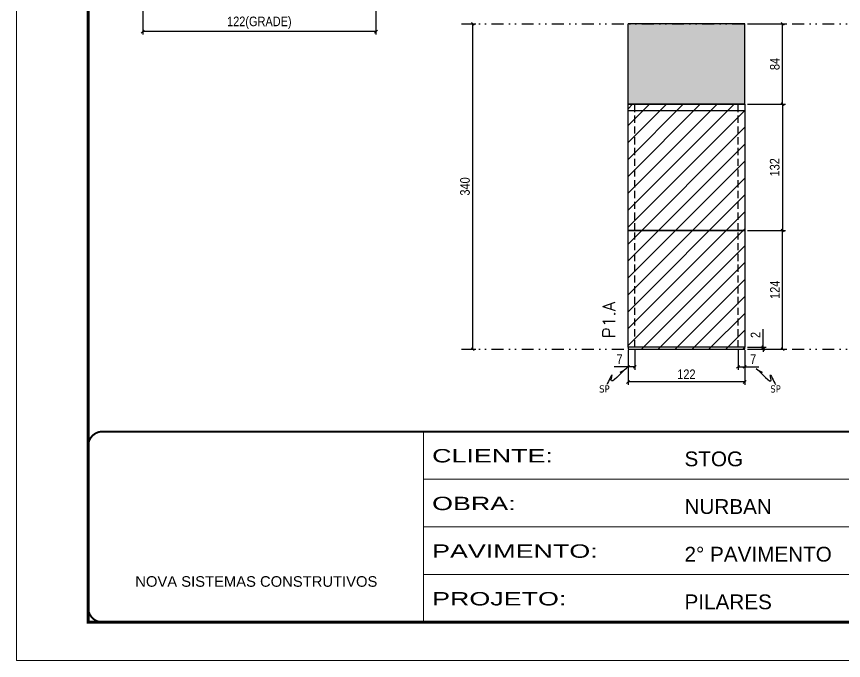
# Model space of a CAD drawing. Extents: x 2201 to 8455, y 252 to 7045.
# Drawn here: x 3800 to 4665, y 4846 to 5519 of the extents above; entities that cross this region are included whole.
import ezdxf

# ---------------------------------------------------------------- set-up
doc = ezdxf.new("R2010")
doc.units = 0
for name, pattern in [('CONTINUO', [0]), ('DASHED', [0.75, 0.5, -0.25]), ('DIVIDE2', [0.625, 0.25, -0.125, 0, -0.125, 0, -0.125]), ('HIDDEN', [0.375, 0.25, -0.125])]:
    doc.linetypes.add(name, pattern=pattern)
for name, color, linetype in [('COTA', 241, 'Continuous'), ('Cota Seção (2x)', 241, 'Continuous'), ('Nível', 160, 'Continuous'), ('Painéis', 200, 'Continuous'), ('SARR_2.2x7', 40, 'Continuous'), ('Sarrafo de Pressão', 42, 'HIDDEN'), ('texto', 7, 'Continuous')]:
    doc.layers.add(name, color=color, linetype=linetype)
for name, color, linetype, lineweight in [('Folhas', 255, 'Continuous', 9), ('Hachura', 251, 'Continuous', 9), ('SARRAFO DE PRESSAO', 251, 'DASHED', 9), ('Texto Seção', 7, 'Continuous', 15)]:
    doc.layers.add(name, color=color, linetype=linetype, lineweight=lineweight)
doc.styles.add('ARIAL', font='arial.ttf')
doc.styles.add('COTA TECNICA', font='techl___.ttf', dxfattribs={"height": 10})
doc.styles.add('COTA TECNICA 2X', font='techl___.ttf', dxfattribs={"height": 10})
doc.styles.add('COTA TECNICA-50', font='techl___.ttf', dxfattribs={"height": 10})
doc.styles.add('REGUA-120', font='ROMANS.shx', dxfattribs={"height": 15})
doc.styles.get("Standard").update_dxf_attribs({"font": 'arial.ttf'})
doc.styles.add('Tecnologia', font='')
doc.styles.get('Tecnologia').set_extended_font_data('Forgotten Futurist')
doc.dimstyles.new('COTA PAINEL-50', dxfattribs={"dimtxt": 10, "dimasz": 3, "dimexe": 3, "dimexo": 3, "dimgap": 3, "dimtad": 1, "dimdec": 1, "dimzin": 12, "dimdsep": 46, "dimtxsty": 'COTA TECNICA-50', "dimblk1": 'OBLIQUE', "dimblk2": 'OBLIQUE', "dimsah": 1, "dimcen": 0.9, "dimclrd": 4, "dimclre": 4, "dimclrt": 240, "dimadec": 1, "dimazin": 3, "dimtfac": 1, "dimtdec": 1, "dimtmove": 0, "dimatfit": 3, "dimfxl": 1, "dimtolj": 1, "dimtzin": 12, "dimarcsym": 0})
doc.dimstyles.new('PAINEL', dxfattribs={"dimtxt": 10, "dimasz": 3, "dimexe": 3, "dimexo": 3, "dimgap": 3, "dimtad": 1, "dimdec": 1, "dimzin": 12, "dimdsep": 46, "dimtxsty": 'COTA TECNICA', "dimblk1": 'OBLIQUE', "dimblk2": 'OBLIQUE', "dimsah": 1, "dimcen": 0.9, "dimclrd": 4, "dimclre": 4, "dimclrt": 240, "dimadec": 1, "dimazin": 3, "dimtfac": 1, "dimtdec": 1, "dimtmove": 0, "dimatfit": 3, "dimfxl": 1, "dimtolj": 1, "dimtzin": 12, "dimarcsym": 0})
doc.dimstyles.new('SECAO PILAR', dxfattribs={"dimtxt": 10, "dimasz": 3, "dimexe": 3, "dimexo": 3, "dimgap": 3, "dimtad": 1, "dimdec": 1, "dimlfac": 0.5, "dimzin": 12, "dimdsep": 46, "dimtxsty": 'COTA TECNICA 2X', "dimblk1": 'OBLIQUE', "dimblk2": 'OBLIQUE', "dimsah": 1, "dimcen": 0.9, "dimclrd": 256, "dimclre": 256, "dimclrt": 256, "dimadec": 1, "dimazin": 3, "dimtfac": 1, "dimtdec": 1, "dimtmove": 0, "dimatfit": 3, "dimfxl": 1, "dimtolj": 1, "dimtzin": 12, "dimarcsym": 0})
doc.dimstyles.get("Standard").update_dxf_attribs({"dimtxt": 0.18, "dimasz": 0.18, "dimexe": 0.18, "dimexo": 0.0625, "dimgap": 0.09, "dimtad": 0, "dimtih": 1, "dimtoh": 1, "dimdec": 4, "dimzin": 0, "dimdsep": 46, "dimtxsty": 'Standard', "dimcen": 0.09, "dimadec": 0, "dimazin": 0, "dimtfac": 1, "dimtdec": 4, "dimtofl": 0, "dimtmove": 0, "dimatfit": 3, "dimfxl": 1, "dimtolj": 1, "dimtzin": 0, "dimarcsym": 0})

# ---------------------------------------------------------------- blocks, each defined once
blk = doc.blocks.new('9999999999')
at = {"color": 30, "linetype": 'CONTINUO'}
for p, q in [((98564.56, 34230.21), (98564.56, 34429.45)), ((98564.56, 34379.64), (99583.98, 34379.64)), ((98564.56, 34329.83), (99487.98, 34329.83)), ((98564.56, 34280.02), (99487.98, 34280.02))]:
    blk.add_line(p, q, dxfattribs=at)
at = {"color": 30, "linetype": 'CONTINUO', "const_width": 2}
blk.add_lwpolyline([(99583.98, 34230.21), (99583.98, 34414.45, 0.414214), (99568.98, 34429.45), (98228.98, 34429.45, 0.414214), (98213.98, 34414.45), (98213.98, 34245.21, 0.414214), (98228.98, 34230.21), (99583.98, 34230.21)], format="xyb", dxfattribs=at)
at = {"layer": 'Folhas'}
blk.add_lwpolyline([(98138.98, 34190.21), (99623.98, 34190.21), (99623.98, 35240.21), (98138.98, 35240.21)], close=True, dxfattribs=at)
at = {"layer": 'Folhas', "color": 30, "const_width": 3}
blk.add_lwpolyline([(98213.98, 34230.21), (99583.98, 34230.21), (99583.98, 35200.21), (98213.98, 35200.21)], close=True, dxfattribs=at)
at = {"color": 7, "linetype": 'Continuous', "ltscale": 5, "style": 'ARIAL'}
for s, height, p in [('STOG', 15.483, (98837.68, 34393.13)), ('NURBAN', 15.483, (98837.68, 34343.32)), ('2° PAVIMENTO', 15.4829, (98837.68, 34293.51)), ('NOVA SISTEMAS CONSTRUTIVOS', 11.0592, (98263.19, 34267.21)), ('PILARES', 15.483, (98837.68, 34243.7))]:
    blk.add_text(s, height=height, dxfattribs=at).set_placement(p)
at = {"layer": 'Folhas', "color": 7, "style": 'Tecnologia', "width": 1.5}
for s, p in [('CLIENTE:', (98573.65, 34397.17)), ('OBRA:', (98573.65, 34347.31)), ('PAVIMENTO:', (98573.65, 34297.5)), ('PROJETO:', (98573.65, 34247.69))]:
    blk.add_text(s, height=14, dxfattribs=at).set_placement(p)
blk = doc.blocks.new('_Oblique')
at = {"color": 0, "linetype": 'ByBlock', "lineweight": -2}
blk.add_line((-0.5, -0.5), (0.5, 0.5), dxfattribs=at)
blk = doc.blocks.new('*D509')
at = {"layer": 'Cota Seção (2x)', "lineweight": -2, "transparency": 16777216}
for p, q in [((3931.82, 5574), (3931.82, 5500.28)), ((4175.82, 5578.33), (4175.82, 5500.28)), ((4175.82, 5503.28), (3931.82, 5503.28))]:
    blk.add_line(p, q, dxfattribs=at)
at = {"layer": 'Defpoints', "color": 0, "transparency": 16777216}
for p in [(4175.82, 5581.33), (3931.82, 5577), (3931.82, 5503.28)]:
    blk.add_point(p, dxfattribs=at)
at = {"layer": 'Cota Seção (2x)', "lineweight": -2, "transparency": 16777216, "xscale": 3, "yscale": 3, "zscale": 3, "rotation": 180}
blk.add_blockref('_Oblique', (3931.82, 5503.28), dxfattribs=at)
at = {"layer": 'Cota Seção (2x)', "lineweight": -2, "transparency": 16777216, "xscale": 3, "yscale": 3, "zscale": 3}
blk.add_blockref('_Oblique', (4175.82, 5503.28), dxfattribs=at)
at = {"layer": 'Cota Seção (2x)', "transparency": 16777216, "insert": (4053.82, 5512.5), "char_height": 10, "attachment_point": 5, "style": 'COTA TECNICA 2X'}
blk.add_mtext('\\A1;122(GRADE)', dxfattribs=at)
blk = doc.blocks.new('*D742')
at = {"layer": 'COTA', "color": 4, "lineweight": -2, "transparency": 16777216}
for p, q in [((4268.34, 5511.5), (4280.2, 5511.5)), ((4277.2, 5171.5), (4277.2, 5511.5)), ((4268.34, 5171.5), (4280.2, 5171.5))]:
    blk.add_line(p, q, dxfattribs=at)
at = {"layer": 'Defpoints', "color": 0, "transparency": 16777216}
for p in [(4265.34, 5511.5), (4277.2, 5511.5), (4265.34, 5171.5)]:
    blk.add_point(p, dxfattribs=at)
at = {"layer": 'COTA', "color": 4, "lineweight": -2, "transparency": 16777216, "xscale": 3, "yscale": 3, "zscale": 3}
for p, rotation in [((4277.2, 5511.5), 90), ((4277.2, 5171.5), 270)]:
    blk.add_blockref('_Oblique', p, dxfattribs=dict(at, rotation=rotation))
at = {"layer": 'COTA', "color": 240, "transparency": 16777216, "insert": (4268.98, 5341.5), "char_height": 10, "attachment_point": 5, "rotation": 90, "style": 'COTA TECNICA-50'}
blk.add_mtext('\\A1;340', dxfattribs=at)
blk = doc.blocks.new('*D362')
at = {"layer": 'COTA', "color": 4, "lineweight": -2, "transparency": 16777216}
for p, q in [((4439.54, 5170.5), (4439.54, 5134.14)), ((4561.54, 5170.5), (4561.54, 5134.14)), ((4561.54, 5137.14), (4439.54, 5137.14))]:
    blk.add_line(p, q, dxfattribs=at)
at = {"layer": 'Defpoints', "color": 0, "transparency": 16777216}
for p in [(4439.54, 5173.5), (4561.54, 5173.5), (4439.54, 5137.14)]:
    blk.add_point(p, dxfattribs=at)
at = {"layer": 'COTA', "color": 4, "lineweight": -2, "transparency": 16777216, "xscale": 3, "yscale": 3, "zscale": 3, "rotation": 180}
blk.add_blockref('_Oblique', (4439.54, 5137.14), dxfattribs=at)
at = {"layer": 'COTA', "color": 4, "lineweight": -2, "transparency": 16777216, "xscale": 3, "yscale": 3, "zscale": 3}
blk.add_blockref('_Oblique', (4561.54, 5137.14), dxfattribs=at)
at = {"layer": 'COTA', "color": 240, "transparency": 16777216, "insert": (4500.54, 5145.2), "char_height": 10, "attachment_point": 5, "style": 'COTA TECNICA'}
blk.add_mtext('\\A1;122', dxfattribs=at)
blk = doc.blocks.new('*D363')
at = {"layer": 'COTA', "color": 4, "lineweight": -2, "transparency": 16777216}
for p, q in [((4554.54, 5170.5), (4554.54, 5149.99)), ((4561.54, 5168.5), (4561.54, 5149.99)), ((4554.54, 5152.99), (4561.54, 5152.99)), ((4561.54, 5152.99), (4576.27, 5152.99))]:
    blk.add_line(p, q, dxfattribs=at)
at = {"layer": 'Defpoints', "color": 0, "transparency": 16777216}
for p in [(4554.54, 5173.5), (4561.54, 5171.5), (4561.54, 5152.99)]:
    blk.add_point(p, dxfattribs=at)
at = {"layer": 'COTA', "color": 4, "lineweight": -2, "transparency": 16777216, "xscale": 3, "yscale": 3, "zscale": 3, "rotation": 180}
blk.add_blockref('_Oblique', (4554.54, 5152.99), dxfattribs=at)
at = {"layer": 'COTA', "color": 4, "lineweight": -2, "transparency": 16777216, "xscale": 3, "yscale": 3, "zscale": 3}
blk.add_blockref('_Oblique', (4561.54, 5152.99), dxfattribs=at)
at = {"layer": 'COTA', "color": 240, "transparency": 16777216, "insert": (4570.4, 5161.06), "char_height": 10, "attachment_point": 5, "style": 'COTA TECNICA-50'}
blk.add_mtext('\\A1;7', dxfattribs=at)
blk = doc.blocks.new('*D364')
at = {"layer": 'COTA', "color": 4, "lineweight": -2, "transparency": 16777216}
for p, q in [((4439.54, 5168.5), (4439.54, 5149.99)), ((4446.54, 5170.5), (4446.54, 5149.99)), ((4439.54, 5152.99), (4424.81, 5152.99)), ((4446.54, 5152.99), (4439.54, 5152.99))]:
    blk.add_line(p, q, dxfattribs=at)
at = {"layer": 'Defpoints', "color": 0, "transparency": 16777216}
for p in [(4446.54, 5173.5), (4439.54, 5171.5), (4439.54, 5152.99)]:
    blk.add_point(p, dxfattribs=at)
at = {"layer": 'COTA', "color": 4, "lineweight": -2, "transparency": 16777216, "xscale": 3, "yscale": 3, "zscale": 3, "rotation": 180}
blk.add_blockref('_Oblique', (4439.54, 5152.99), dxfattribs=at)
at = {"layer": 'COTA', "color": 4, "lineweight": -2, "transparency": 16777216, "xscale": 3, "yscale": 3, "zscale": 3}
blk.add_blockref('_Oblique', (4446.54, 5152.99), dxfattribs=at)
at = {"layer": 'COTA', "color": 240, "transparency": 16777216, "insert": (4430.67, 5161.06), "char_height": 10, "attachment_point": 5, "style": 'COTA TECNICA-50'}
blk.add_mtext('\\A1;7', dxfattribs=at)
blk = doc.blocks.new('*D365')
at = {"layer": 'COTA', "color": 4, "linetype": 'ByBlock', "lineweight": -2, "transparency": 16777216}
for p, q in [((4564.54, 5295.5), (4604.18, 5295.5)), ((4601.18, 5171.5), (4601.18, 5295.5)), ((4564.54, 5171.5), (4604.18, 5171.5))]:
    blk.add_line(p, q, dxfattribs=at)
at = {"layer": 'Defpoints', "color": 0, "linetype": 'ByBlock', "transparency": 16777216}
for p in [(4561.54, 5295.5), (4601.18, 5295.5), (4561.54, 5171.5)]:
    blk.add_point(p, dxfattribs=at)
at = {"layer": 'COTA', "color": 4, "linetype": 'ByBlock', "lineweight": -2, "transparency": 16777216, "xscale": 3, "yscale": 3, "zscale": 3}
for p, rotation in [((4601.18, 5295.5), 90), ((4601.18, 5171.5), 270)]:
    blk.add_blockref('_Oblique', p, dxfattribs=dict(at, rotation=rotation))
at = {"layer": 'COTA', "color": 240, "linetype": 'ByBlock', "transparency": 16777216, "insert": (4593.11, 5233.5), "char_height": 10, "attachment_point": 5, "rotation": 90, "style": 'COTA TECNICA'}
blk.add_mtext('\\A1;124', dxfattribs=at)
blk = doc.blocks.new('*D366')
at = {"layer": 'COTA', "color": 4, "lineweight": -2, "transparency": 16777216}
for p, q in [((4580.8, 5173.5), (4580.8, 5192.3)), ((4564.54, 5173.5), (4583.8, 5173.5)), ((4580.8, 5171.5), (4580.8, 5173.5)), ((4564.54, 5171.5), (4583.8, 5171.5)), ((4580.8, 5171.5), (4580.8, 5168.5))]:
    blk.add_line(p, q, dxfattribs=at)
at = {"layer": 'Defpoints', "color": 0, "transparency": 16777216}
for p in [(4561.54, 5173.5), (4561.54, 5171.5), (4580.8, 5171.5)]:
    blk.add_point(p, dxfattribs=at)
at = {"layer": 'COTA', "color": 4, "lineweight": -2, "transparency": 16777216, "xscale": 3, "yscale": 3, "zscale": 3}
for p, rotation in [((4580.8, 5173.5), 270), ((4580.8, 5171.5), 90)]:
    blk.add_blockref('_Oblique', p, dxfattribs=dict(at, rotation=rotation))
at = {"layer": 'COTA', "color": 240, "transparency": 16777216, "insert": (4572.8, 5186.25), "char_height": 10, "attachment_point": 5, "rotation": 90, "style": 'COTA TECNICA-50'}
blk.add_mtext('\\A1;2', dxfattribs=at)
blk = doc.blocks.new('*D367')
at = {"layer": 'COTA', "color": 4, "linetype": 'ByBlock', "lineweight": -2, "transparency": 16777216}
for p, q in [((4564.54, 5295.5), (4604.18, 5295.5)), ((4601.18, 5171.5), (4601.18, 5295.5)), ((4564.54, 5171.5), (4604.18, 5171.5))]:
    blk.add_line(p, q, dxfattribs=at)
at = {"layer": 'Defpoints', "color": 0, "linetype": 'ByBlock', "transparency": 16777216}
for p in [(4561.54, 5295.5), (4601.18, 5295.5), (4561.54, 5171.5)]:
    blk.add_point(p, dxfattribs=at)
at = {"layer": 'COTA', "color": 4, "linetype": 'ByBlock', "lineweight": -2, "transparency": 16777216, "xscale": 3, "yscale": 3, "zscale": 3}
for p, rotation in [((4601.18, 5295.5), 90), ((4601.18, 5171.5), 270)]:
    blk.add_blockref('_Oblique', p, dxfattribs=dict(at, rotation=rotation))
at = {"layer": 'COTA', "color": 240, "linetype": 'ByBlock', "transparency": 16777216, "insert": (4593.11, 5233.5), "char_height": 10, "attachment_point": 5, "rotation": 90, "style": 'COTA TECNICA'}
blk.add_mtext('\\A1;124', dxfattribs=at)
blk = doc.blocks.new('*D368')
at = {"layer": 'COTA', "color": 4, "lineweight": -2, "transparency": 16777216}
for p, q in [((4564.54, 5511.5), (4604.18, 5511.5)), ((4601.18, 5427.5), (4601.18, 5511.5)), ((4564.54, 5427.5), (4604.18, 5427.5))]:
    blk.add_line(p, q, dxfattribs=at)
at = {"layer": 'Defpoints', "color": 0, "transparency": 16777216}
for p in [(4561.54, 5511.5), (4601.18, 5511.5), (4561.54, 5427.5)]:
    blk.add_point(p, dxfattribs=at)
at = {"layer": 'COTA', "color": 4, "lineweight": -2, "transparency": 16777216, "xscale": 3, "yscale": 3, "zscale": 3}
for p, rotation in [((4601.18, 5511.5), 90), ((4601.18, 5427.5), 270)]:
    blk.add_blockref('_Oblique', p, dxfattribs=dict(at, rotation=rotation))
at = {"layer": 'COTA', "color": 240, "transparency": 16777216, "insert": (4593.08, 5469.5), "char_height": 10, "attachment_point": 5, "rotation": 90, "style": 'COTA TECNICA-50'}
blk.add_mtext('\\A1;84', dxfattribs=at)
blk = doc.blocks.new('*D781')
at = {"layer": 'COTA', "color": 4, "lineweight": -2, "transparency": 16777216}
for p, q in [((4564.54, 5427.5), (4604.18, 5427.5)), ((4601.18, 5427.5), (4601.18, 5295.5)), ((4564.54, 5295.5), (4604.18, 5295.5))]:
    blk.add_line(p, q, dxfattribs=at)
at = {"layer": 'Defpoints', "color": 0, "transparency": 16777216}
for p in [(4561.54, 5427.5), (4561.54, 5295.5), (4601.18, 5295.5)]:
    blk.add_point(p, dxfattribs=at)
at = {"layer": 'COTA', "color": 4, "lineweight": -2, "transparency": 16777216, "xscale": 3, "yscale": 3, "zscale": 3}
for p, rotation in [((4601.18, 5427.5), 90), ((4601.18, 5295.5), 270)]:
    blk.add_blockref('_Oblique', p, dxfattribs=dict(at, rotation=rotation))
at = {"layer": 'COTA', "color": 240, "transparency": 16777216, "insert": (4592.96, 5361.5), "char_height": 10, "attachment_point": 5, "rotation": 90, "style": 'COTA TECNICA'}
blk.add_mtext('\\A1;132', dxfattribs=at)

msp = doc.modelspace()

# ---------------------------------------------------------------- hatches: boundary and pattern name
at = {"layer": 'COTA', "linetype": 'ByBlock'}
h = msp.add_hatch(dxfattribs=at)
h.set_pattern_fill('AR-CONC', color=256, scale=0.03)
h.set_pattern_definition([(50, (-167614.649, -105473.8634), (5.46554007, -0.47817257), [0.5715, -6.2865]), (355, (-167614.649, -105473.8634), (-1.05730264, 5.73170536), [0.4572, -5.02921753]), (100.4514447, (-167614.1936, -105473.903), (4.40823741, 5.25353256), [0.48570026, -5.34270734]), (46.1842, (-167614.649, -105472.3394), (8.13237123, -1.26126984), [0.85725, -9.42975]), (96.6355576, (-167613.971, -105472.4445), (7.12212402, 7.42278374), [0.7285507, -8.01406824]), (351.184151, (-167614.649, -105472.339), (7.12212402, 7.42278374), [0.685799, -7.54379196]), (21, (-167613.887, -105472.7204), (4.54843174, -3.06795595), [0.5715, -6.2865]), (326, (-167613.887, -105472.7204), (1.85406085, 5.52563898), [0.4572, -5.0292]), (71.451445, (-167613.508, -105472.976), (6.40249258, 2.45768307), [0.48570026, -5.34269813]), (37.5, (-167614.649, -105473.8634), (0.092658098, 2.536651166), [0, -4.96824, 0, -5.1054, 0, -5.04825]), (7.5, (-167614.649, -105473.8634), (2.004589875, 3.005417245), [0, -2.91084, 0, -4.85394, 0, -1.92405]), (327.5, (-167616.3483, -105473.8634), (4.067717855, -0.17186232), [0, -1.905, 0, -5.9436, 0, -7.8867]), (317.5, (-167617.1103, -105473.8634), (4.44387544, 0.76279473), [0, -2.4765, 0, -3.94716, 0, -5.6007])])
h.paths.add_polyline_path([(4473.54, 5427.5), (4550.54, 5427.5), (4561.54, 5427.5), (4561.54, 5511.5), (4439.54, 5511.5), (4439.54, 5427.5)])
at = {"layer": 'Hachura', "linetype": 'ByBlock'}
h = msp.add_hatch(dxfattribs=at)
h.set_pattern_fill('ANSI31', color=256, scale=100)
h.set_pattern_definition([(45, (-112710.589, -29879.775), (-8.8388348, 8.8388348), [])])
h.paths.add_polyline_path([(4561.54, 5427.5), (4439.54, 5427.5), (4439.54, 5171.5), (4561.54, 5171.5)])

# ---------------------------------------------------------------- linework, layer by layer
at = {"layer": 'COTA', "linetype": 'ByBlock'}
for p, q in [((4561.54, 5511.5), (4439.54, 5511.5)), ((4439.54, 5511.5), (4439.54, 5511.5)), ((4439.54, 5427.5), (4439.54, 5511.5)), ((4561.54, 5427.5), (4561.54, 5511.5))]:
    msp.add_line(p, q, dxfattribs=at)
at = {"layer": 'Nível', "color": 4, "linetype": 'DIVIDE2', "ltscale": 50}
for p, q in [((4265.34, 5511.5), (5244.87, 5511.5)), ((4265.34, 5171.5), (5244.87, 5171.5))]:
    msp.add_line(p, q, dxfattribs=at)
at = {"layer": 'Painéis'}
for p, q in [((4561.54, 5457.5), (4561.54, 5457.5)), ((4561.54, 5427.5), (4439.54, 5427.5)), ((4439.54, 5427.5), (4561.54, 5427.5)), ((4439.54, 5295.5), (4439.54, 5427.5)), ((4561.54, 5427.5), (4561.54, 5295.5)), ((4439.54, 5295.5), (4561.54, 5295.5)), ((4439.54, 5173.5), (4439.54, 5295.5)), ((4561.54, 5295.5), (4439.54, 5295.5)), ((4561.54, 5295.5), (4561.54, 5173.5)), ((4561.54, 5173.5), (4439.54, 5173.5))]:
    msp.add_line(p, q, dxfattribs=at)
msp.add_lwpolyline([(4439.54, 5171.5), (4561.54, 5171.5), (4561.54, 5173.5), (4439.54, 5173.5)], close=True, dxfattribs=at)
at = {"layer": 'SARR_2.2x7'}
msp.add_line((4561.04, 5420.5), (4439.54, 5420.5), dxfattribs=at)
at = {"layer": 'Sarrafo de Pressão', "ltscale": 30}
for p, q in [((4446.54, 5295.5), (4446.54, 5427.5)), ((4554.54, 5295.5), (4554.54, 5427.5)), ((4446.54, 5173.5), (4446.54, 5295.5)), ((4554.54, 5173.5), (4554.54, 5295.5))]:
    msp.add_line(p, q, dxfattribs=at)

# ---------------------------------------------------------------- block references
at = {"layer": 'SARRAFO DE PRESSAO', "color": 6, "linetype": 'ByBlock'}
msp.add_blockref('9999999999', (-94339.11, -29344.12), dxfattribs=at)

# ---------------------------------------------------------------- texts
at = {"layer": 'texto', "color": 0, "char_height": 7.5, "attachment_point": 5}
for insert in [(4414.76, 5129.82), (4593.79, 5129.82)]:
    msp.add_mtext('{\\fTahoma|b0|i0|c0|p34;\\C4;SP}', dxfattribs=dict(at, insert=insert))
at = {"layer": 'Texto Seção', "insert": (4426.07, 5182.75), "char_height": 13, "width": 285.3299, "attachment_point": 7, "rotation": 90, "style": 'REGUA-120'}
msp.add_mtext('P1.A', dxfattribs=at)

# ---------------------------------------------------------------- dimensions: what is measured, and where the dimension line sits
at = {"layer": 'COTA'}
for base, p1, p2, angle, dimstyle, picture, middle in [((4277.2, 5511.5), (4265.34, 5171.5), (4265.34, 5511.5), 90, 'COTA PAINEL-50', '*D742', (4268.98, 5341.5)), ((4601.18, 5511.5), (4561.54, 5427.5), (4561.54, 5511.5), 90, 'COTA PAINEL-50', '*D368', (4593.08, 5469.5)), ((4601.18, 5295.5), (4561.54, 5427.5), (4561.54, 5295.5), 90, 'PAINEL', '*D781', (4592.96, 5361.5)), ((4439.54, 5152.99), (4446.54, 5173.5), (4439.54, 5171.5), 180, 'COTA PAINEL-50', '*D364', (4430.67, 5161.06))]:
    dim = msp.add_linear_dim(base=base, p1=p1, p2=p2, angle=angle, dimstyle=dimstyle, dxfattribs=at)
    dim.commit()
    dim.dimension.update_dxf_attribs({"geometry": picture, "text_midpoint": middle})
at = {"layer": 'COTA', "linetype": 'ByBlock'}
for picture in ['*D365', '*D367']:
    dim = msp.add_aligned_dim(p1=(4561.54, 5171.5), p2=(4561.54, 5295.5), distance=-39.64, dimstyle='PAINEL', dxfattribs=at)
    dim.commit()
    dim.dimension.update_dxf_attribs({"geometry": picture, "text_midpoint": (4593.11, 5233.5)})
at = {"layer": 'COTA'}
dim = msp.add_linear_dim(base=(4580.8, 5171.5), p1=(4561.54, 5173.5), p2=(4561.54, 5171.5), angle=90, dimstyle='COTA PAINEL-50', dxfattribs=at)
dim.commit()
dim.dimension.update_dxf_attribs({"geometry": '*D366', "text_midpoint": (4580.8, 5186.25), "dimtype": 160})
dim = msp.add_linear_dim(base=(4439.54, 5137.14), p1=(4561.54, 5173.5), p2=(4439.54, 5173.5), angle=180, dimstyle='PAINEL', override={"dimarcsym": 2}, dxfattribs=at)
dim.commit()
dim.dimension.update_dxf_attribs({"geometry": '*D362', "text_midpoint": (4500.54, 5145.2)})
dim = msp.add_linear_dim(base=(4561.54, 5152.99), p1=(4554.54, 5173.5), p2=(4561.54, 5171.5), dimstyle='COTA PAINEL-50', dxfattribs=at)
dim.commit()
dim.dimension.update_dxf_attribs({"geometry": '*D363', "text_midpoint": (4570.4, 5161.06)})
at = {"layer": 'Cota Seção (2x)', "color": 241}
dim = msp.add_linear_dim(base=(3931.82, 5503.28), p1=(4175.82, 5581.33), p2=(3931.82, 5577), angle=180, text='<>(GRADE)', dimstyle='SECAO PILAR', dxfattribs=at)
dim.commit()
dim.dimension.update_dxf_attribs({"geometry": '*D509', "text_midpoint": (4053.82, 5503.28), "dimtype": 160})

# ---------------------------------------------------------------- leaders
at = {"layer": 'COTA', "path_type": 1}
for points in [[(4437.71, 5151.32), (4421.92, 5139.48), (4422.85, 5144.29), (4417.3, 5134.51)], [(4573.37, 5151.32), (4589.15, 5139.48), (4588.23, 5144.29), (4593.78, 5134.51)]]:
    msp.add_leader(points, dimstyle='Standard', override={"dimasz": 8}, dxfattribs=at)

doc.saveas('drawing.dxf')
